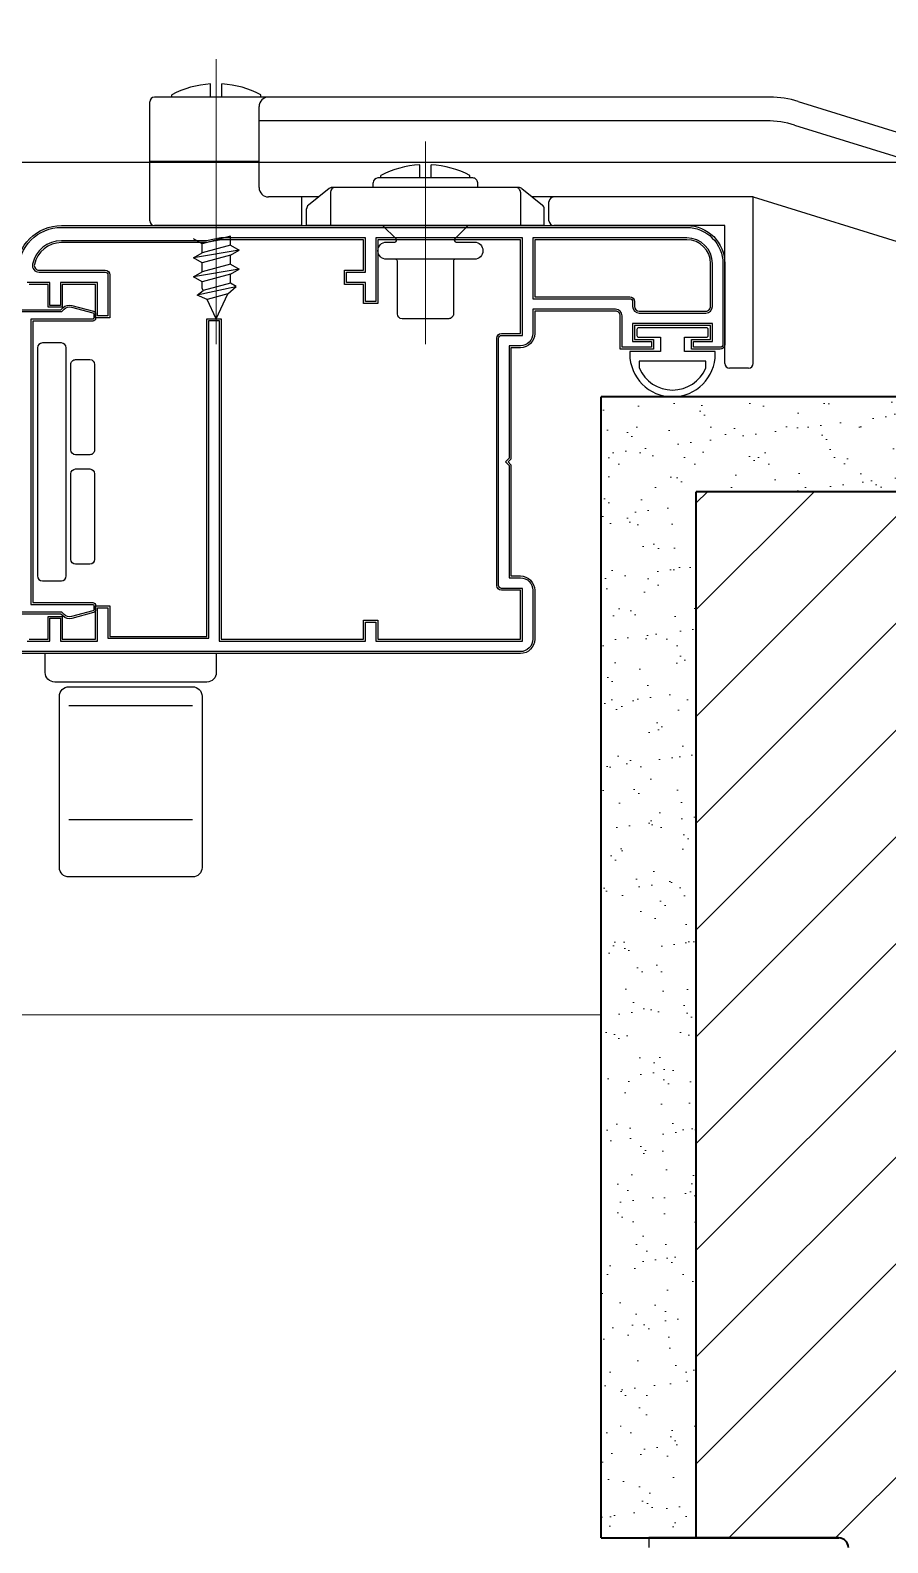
# Model space of a CAD drawing. Header units: millimetres. Extents: x 1251.1 to 1334.1, y 1577.6 to 1641.3.
# Drawn here: x 1277.9397 to 1278.0299, y 1610.7144 to 1610.8734 of the extents above; entities that cross this region are included whole.
import ezdxf

# ---------------------------------------------------------------- set-up
doc = ezdxf.new("R2010")
doc.units = ezdxf.units.MM
doc.linetypes.add('ACAD_ISO02W100', pattern=[15, 12, -3])
doc.layers.add('MONTANTI sezioni - windows structure section', color=2, linetype='Continuous')
doc.layers.add('MURATURA', color=140, linetype='Continuous')
for name, color, linetype, lineweight in [('MURATURA sezioni - section wall', 7, 'Continuous', 40), ('PROIEZIONI finissime - fine lines', 251, 'Continuous', 9), ('SEZIONI medie - small section', 2, 'Continuous', 25), ('TRATTEGGIO - hatch', 252, 'Continuous', 20)]:
    doc.layers.add(name, color=color, linetype=linetype, lineweight=lineweight)

msp = doc.modelspace()

# ---------------------------------------------------------------- hatches: boundary and pattern name
at = {"layer": 'MURATURA', "linetype": 'ACAD_ISO02W100'}
h = msp.add_hatch(dxfattribs=at)
h.set_pattern_fill('ANSI35', color=3, scale=0.05)
h.set_pattern_definition([(45, (0, 0), (-0.2245064030267288, 0.2245064030267289), []), (45, (0.2245065000000001, 0), (-0.2245064030267288, 0.2245064030267289), [0.396875, -0.079375, 0, -0.079375])])
h.paths.add_polyline_path([(1275.456753483145, 1615.634523159729), (1275.156753483145, 1615.634523159729), (1275.156753483145, 1613.888217224021), (1275.456753483146, 1613.888217224021)])
h.paths.add_polyline_path([(1275.456753483146, 1612.502217224021), (1275.156753483145, 1612.502217224021), (1275.156753483145, 1611.751262682027), (1275.456753483146, 1611.751262682027)])
h.paths.add_polyline_path([(1275.456753483146, 1611.751262682027), (1275.156753483145, 1611.751262682027), (1275.156753483145, 1610.859523159729), (1275.456753483146, 1610.859523159729)])
h.paths.add_polyline_path([(1276.706753483145, 1610.859523159729), (1275.456753483145, 1610.859523159729), (1275.456753483146, 1610.559523159729), (1276.706753483145, 1610.559523159729)])
h.paths.add_polyline_path([(1280.083173709272, 1610.859523159729), (1279.606753483146, 1610.859523159729), (1278.092753483145, 1610.859523159729), (1278.092753483145, 1610.559523159729), (1280.083173709272, 1610.559523159729)])
h.paths.add_polyline_path([(1281.066059752196, 1610.798323204241), (1281.088141802334, 1610.798323204241), (1281.088141802334, 1610.853528329592), (1281.066059752196, 1610.853528329592), (1280.383173709272, 1610.859523159729), (1280.383173709272, 1610.559523159729), (1281.066059752196, 1610.559523159729)])
h.paths.add_polyline_path([(1286.476753483145, 1610.859523159729), (1283.906555309423, 1610.859523159729), (1283.906555309423, 1610.559523159729), (1286.476753483145, 1610.559523159729)])
h.paths.add_polyline_path([(1283.431753483145, 1610.859523159729), (1282.810541713302, 1610.859523159729), (1282.810541713302, 1610.853528329592), (1282.788459663164, 1610.853528329592), (1282.788459663164, 1610.798323204241), (1282.810541713302, 1610.798323204241), (1282.810541713302, 1610.559523159729), (1283.431753483145, 1610.559523159729)])
h.paths.add_polyline_path([(1287.856753483145, 1610.859523159729), (1286.476753483145, 1610.859523159729), (1286.476753483145, 1610.559523159729), (1287.856753483145, 1610.559523159729)])
h.paths.add_polyline_path([(1288.156753483145, 1620.259523159729), (1287.856753483144, 1620.259523159729), (1287.856753483144, 1619.927217224021), (1288.156753483145, 1619.927217224021)])
h.paths.add_polyline_path([(1288.156753483145, 1618.409523159729), (1287.856753483144, 1618.409523159729), (1287.856753483144, 1618.059523159729), (1287.731753483143, 1618.059523159729), (1287.731753483143, 1618.042164282457), (1287.742994117388, 1618.042291516555), (1287.743056600734, 1618.036771357635), (1287.731753483143, 1618.036643416282), (1287.731753483143, 1617.909523159729), (1287.856753483144, 1617.909523159729), (1287.856753483144, 1616.268433821685, -0.09632442020552003), (1287.890346662308, 1616.260620894303), (1287.892460222294, 1616.261089947665, -1.409615050015798), (1287.905630186941, 1616.253700762244), (1287.920838684319, 1616.253700762244), (1287.920838684319, 1616.267700762244), (1287.925838684319, 1616.267700762244), (1287.925838684319, 1616.302200762244), (1288.035838684319, 1616.302200762244), (1288.035838684319, 1616.312200762244), (1287.980838684319, 1616.312200762244), (1287.980838684319, 1617.512200762244), (1287.941338684319, 1617.505000762244, -0.4142135623731002), (1287.942638684319, 1617.503700762245), (1287.946338684319, 1617.469200762244, -0.4142135623730951), (1287.947338684318, 1617.470200762244), (1287.966338684319, 1617.470200762244), (1287.966338684319, 1617.455200762245), (1287.942838684319, 1617.455200762245), (1287.942838684319, 1617.016534821501), (1287.942838684319, 1616.985674771253, -0.3790516119486363), (1287.94607038237, 1616.972544212884, 0.620867106915617), (1287.947540199818, 1616.971518201157, -0.7297554518617066), (1287.955522456552, 1616.949632983766, -0.5119182938506173), (1287.956838684318, 1616.948684300468), (1287.956838684319, 1616.927684300468), (1287.952838684319, 1616.927684300468), (1287.952838684319, 1616.918184300468), (1287.946088684319, 1616.915184300468), (1287.946088684319, 1616.913784821501), (1287.952838684319, 1616.913784821501), (1287.945588684319, 1616.915684300468, -1), (1287.944588684318, 1616.915684300468), (1287.94437192472, 1616.913784821501), (1287.944588684318, 1616.913784821501), (1287.944588684318, 1616.917684300468), (1287.943588684319, 1616.917684300468), (1287.944588684318, 1616.915684300468, 1), (1287.945588684319, 1616.915684300468), (1287.944588575847, 1616.927173886061, 0.4203278659906254), (1287.944088684319, 1616.927684300468), (1287.943338684319, 1616.927684300468, -0.4142135625510318), (1287.942838684319, 1616.928184300468, -1.067497911794788), (1287.945359165693, 1616.928349049124), (1287.946088684319, 1616.930989715194), (1287.946088684319, 1616.939684300468), (1287.945600615065, 1616.945331958972, -0.4883684815509557), (1287.945280935352, 1616.943787409157), (1287.944338684319, 1616.945431950885), (1287.944338684319, 1616.943818275064, 0.5773502690743991), (1287.945838684319, 1616.944684300468, 0.4202604686357269), (1287.937034562273, 1616.947708077995), (1287.938477291764, 1616.945190034751), (1287.937926534358, 1616.947245489373), (1287.935452718998, 1616.94839904842), (1287.935210026717, 1616.948008377082), (1287.934457858347, 1616.948862959561), (1287.931838684319, 1616.950084300468), (1287.93387604004, 1616.951034335043), (1287.936049672383, 1616.956321624474), (1287.938763953429, 1616.951584300468), (1287.939728677248, 1616.951584300468), (1287.942838684319, 1616.956970990725), (1287.942838684319, 1616.97516320439), (1287.942482823222, 1616.975784300468), (1287.941567801006, 1616.975784300468), (1287.939040546635, 1616.971406967493), (1287.937071039432, 1616.974844413209), (1287.935452718998, 1616.97559904842), (1287.935210026717, 1616.975208377082), (1287.934457858347, 1616.976062959561), (1287.931838684319, 1616.977284300468), (1287.930838684319, 1616.977284300468), (1287.919262518752, 1616.981334821501), (1287.910688684318, 1616.984334821501, -0.4142135623730947), (1287.910188684318, 1616.984834821501), (1287.910188684318, 1616.987334821501), (1287.942838684319, 1616.987334821501), (1287.942838684319, 1617.016534821501), (1287.942838684319, 1617.450700762244), (1287.942654862448, 1617.450900762244), (1287.923238684319, 1617.450900762244), (1287.923238684319, 1617.448900762245), (1287.916688684319, 1617.448900762245), (1287.916688684319, 1617.450900762244), (1287.898038684319, 1617.450900762244), (1287.898038684319, 1617.464700762245), (1287.884338684318, 1617.464700762245), (1287.884338684318, 1617.466543243461, -0.271448357002577), (1287.884338684318, 1617.476858281027), (1287.884338684318, 1617.531479555636), (1287.892003929958, 1617.556200762245), (1287.890666078769, 1617.556200762245, 0.8555416619106179), (1287.889748667093, 1617.562057045812), (1287.888338684319, 1617.564700762244), (1287.8901844182, 1617.564700762244), (1287.891683197536, 1617.573200762244), (1287.900338684319, 1617.573200762244), (1287.900338684319, 1617.573700762244, 0.2035297149911668), (1287.893862767395, 1617.570950762245), (1287.89534493823, 1617.570950762245, -0.3567297367405337), (1287.905406158356, 1617.57210024592, 0.2481821583237706), (1287.912838684319, 1617.571249655855), (1287.912838684319, 1617.574300762245), (1287.915838684318, 1617.573700762244), (1287.915838684318, 1617.605200762245), (1288.156753483145, 1617.605200762245)])
h.paths.add_polyline_path([(1287.927988684319, 1617.440700762244), (1287.928888684318, 1617.440700762244, 1), (1287.928888684318, 1617.441300762245), (1287.9282427172, 1617.441160347003, -0.5898519522632197)], flags=16)
h.paths.add_polyline_path([(1287.927688684319, 1616.999234821501, -7.433347962074191), (1287.926252754182, 1617.003457354266, 0.8217885193811031), (1287.926138684319, 1617.004034821501, 2.061552811797804), (1287.924938684319, 1617.003734821501)], flags=16)
h.paths.add_polyline_path([(1287.927688684319, 1616.995034821501), (1287.928688684319, 1616.989534821501), (1287.928688684319, 1616.992534821501), (1287.927688684319, 1617.00344391241)], flags=16)
h.paths.add_polyline_path([(1287.928688684319, 1617.450700762244), (1287.928688684319, 1617.447700762244), (1287.927488684319, 1617.430900762244), (1287.927488684319, 1616.995034821501), (1287.926688684319, 1616.995034821501), (1287.926688684319, 1617.430900762244), (1287.926688684319, 1617.445000762245)], flags=16)
h.paths.add_polyline_path([(1287.918888684319, 1617.445200762244), (1287.918888684319, 1617.430700762244), (1287.918888684319, 1616.995034821501), (1287.916688684319, 1616.989534821501), (1287.916688684319, 1616.992534821501), (1287.917688684319, 1617.430700762244), (1287.917688684319, 1617.445200762244)], flags=16)
h.paths.add_polyline_path([(1287.902538684318, 1617.450700762244), (1287.902538684318, 1617.016534821501), (1287.906438684319, 1616.988884821501), (1287.906438684319, 1617.016534821501)], flags=16)
h.paths.add_polyline_path([(1287.918688684319, 1617.445000762245), (1287.918688684319, 1617.430900762244), (1287.917888684319, 1617.430900762244), (1287.917888684319, 1617.445000762245)], flags=0)
h.paths.add_polyline_path([(1287.918688684319, 1616.995034821501), (1287.917888684319, 1616.995034821501), (1287.917888684319, 1617.016534821501), (1287.918688684319, 1617.016534821501)], flags=0)
h.paths.add_polyline_path([(1287.947221021968, 1616.976684300468), (1287.946095408117, 1616.976684300468), (1287.946095408117, 1616.972592205622, 0.105172265182314)], flags=17)
h.paths.add_polyline_path([(1287.947221021968, 1616.977884300468), (1287.945910087964, 1616.977884300468), (1287.945910087964, 1616.982318006593, -0.1148136773592622)], flags=17)
h.paths.add_polyline_path([(1287.905538684319, 1616.935034821501), (1287.905338684319, 1616.935034821501), (1287.905338684319, 1616.925034821501), (1287.905538684319, 1616.924881880325)], flags=16)
h.paths.add_polyline_path([(1287.942638684319, 1616.911831412435), (1287.941567801006, 1616.907834821501), (1287.942532524826, 1616.907834821501), (1287.942638684319, 1616.908020105157)], flags=16)
h.paths.add_polyline_path([(1287.942357822973, 1616.907182825313), (1287.942410728055, 1616.907380269766), (1287.942195012734, 1616.90700663987)], flags=0)
h.paths.add_polyline_path([(1287.942748225786, 1616.906934821501), (1287.942838684319, 1616.907477645112), (1287.942838684319, 1616.907834821501), (1287.941548385876, 1616.907834821501), (1287.941698365865, 1616.906934821501)], flags=0)
h.paths.add_polyline_path([(1287.941538684319, 1616.911026916347), (1287.943588684319, 1616.911026916347), (1287.943588684319, 1616.913784821501), (1287.941538684319, 1616.926312599279)], flags=16)
h.paths.add_polyline_path([(1287.912529455188, 1616.917851586117), (1287.911888684319, 1616.917209015733), (1287.911888684319, 1616.923734430852, -0.4784323438488244)], flags=16)
h.paths.add_polyline_path([(1287.954588684319, 1616.911034821501), (1287.953588684318, 1616.913784821501), (1287.953588684318, 1616.911034821501)], flags=16)
h.paths.add_polyline_path([(1287.950838684319, 1616.896534821501), (1287.951088684319, 1616.896534821501), (1287.951088684319, 1616.899284821501), (1287.951052778073, 1616.900634821501), (1287.950838684319, 1616.900634821501)], flags=16)
h.paths.add_polyline_path([(1287.954588684319, 1616.899284821501), (1287.954588684319, 1616.89946099648), (1287.95452462069, 1616.899284821501)], flags=16)
h.paths.add_polyline_path([(1287.946088684319, 1616.893784821501), (1287.948458625405, 1616.893784821501), (1287.946088684319, 1616.896349458234)], flags=16)
h.paths.add_polyline_path([(1287.942482823222, 1616.899734821501), (1287.941567801006, 1616.899734821501), (1287.941307993385, 1616.899284821501), (1287.942740653691, 1616.899284821501)], flags=0)
h.paths.add_polyline_path([(1287.92787604004, 1616.905384786926), (1287.926896192359, 1616.905841697403), (1287.927165983944, 1616.904834821501), (1287.928102133703, 1616.904834821501)], flags=16)
h.paths.add_polyline_path([(1287.928457858347, 1616.907556162408), (1287.928097746804, 1616.907388239638), (1287.928312453654, 1616.907013504708)], flags=16)
h.paths.add_polyline_path([(1287.938410728055, 1616.907380269765), (1287.937801809433, 1616.906325591775), (1287.937964968686, 1616.905716673154)], flags=0)
h.paths.add_polyline_path([(1287.938898205775, 1616.907834821501), (1287.937567801006, 1616.907834821501), (1287.936964968686, 1616.905585020655), (1287.937165983944, 1616.904834821501), (1287.938398272479, 1616.904834821501)], flags=0)
h.paths.add_polyline_path([(1287.939567801006, 1616.907834821501), (1287.939048185764, 1616.908734821501), (1287.937770128775, 1616.906504186592), (1287.938178014302, 1616.904056546894), (1287.93824829249, 1616.903934821501), (1287.938763953429, 1616.904834821501)], flags=0)
h.paths.add_polyline_path([(1287.946914791851, 1616.903784821501, -0.2283360803227158), (1287.945187847657, 1616.895100399207), (1287.942532524826, 1616.899734821501), (1287.939567801006, 1616.899734821501), (1287.937040546634, 1616.895357488525), (1287.934532524825, 1616.899734821501), (1287.933567801006, 1616.899734821501), (1287.931494668821, 1616.896144051226), (1287.930743433566, 1616.898947699366), (1287.929452718998, 1616.899549569453), (1287.929210026717, 1616.899158898115), (1287.928457858347, 1616.900013480594), (1287.925838684319, 1616.901234821501), (1287.92787604004, 1616.902184856076), (1287.928386797842, 1616.90342725769), (1287.929703733222, 1616.908342127437), (1287.929996626441, 1616.907834821501), (1287.930532524825, 1616.907834821501), (1287.933040546634, 1616.912212154475), (1287.935567801006, 1616.907834821501), (1287.936532524825, 1616.907834821501), (1287.937048185764, 1616.908734821501), (1287.937567801006, 1616.907834821501), (1287.939629717532, 1616.904834821501), (1287.942763953429, 1616.904834821501), (1287.943567801006, 1616.907834821501), (1287.943019017432, 1616.908785342534), (1287.945910087964, 1616.908785342534), (1287.945910087964, 1616.915184300468), (1287.950588684319, 1616.915184300468, 0.520473367305674), (1287.951058581031, 1616.915855172), (1287.953588684318, 1616.910858646523), (1287.951058581031, 1616.915855172, -0.5204733673048683), (1287.950588684319, 1616.915184300468), (1287.946095408117, 1616.915184300468), (1287.946095408117, 1616.911026916347, -0.07153290864980856), (1287.947050552276, 1616.908284821501), (1287.950639377775, 1616.908284821501, 0.2808556642637923), (1287.947083163659, 1616.908109204429, -0.1072910989195366)], flags=16)
h.paths.add_polyline_path([(1287.950338684319, 1616.891184300468, -0.5204733673209005), (1287.950808581031, 1616.890513428937), (1287.952862292304, 1616.893784821501)], flags=16)
h.paths.add_polyline_path([(1287.950338684319, 1616.909184300468), (1287.949338684318, 1616.909184300468), (1287.9461923721, 1616.905734821501), (1287.947221021968, 1616.905734821501)], flags=16)
h.paths.add_polyline_path([(1287.929548385877, 1616.899734821501), (1287.930178014302, 1616.903513096107), (1287.927996626441, 1616.899734821501)], flags=0)
h.paths.add_polyline_path([(1287.933048185763, 1616.908734821501), (1287.932187199802, 1616.907232114377), (1287.932660196806, 1616.906406577146)], flags=0)
h.paths.add_polyline_path([(1287.933567801006, 1616.907834821501), (1287.932201775602, 1616.910200846904), (1287.931703733222, 1616.908342127436), (1287.93199662644, 1616.907834821501)], flags=0)
h.paths.add_polyline_path([(1287.947221021968, 1616.901834821501), (1287.946095408117, 1616.901834821501), (1287.946095408117, 1616.896542726655), (1287.941387844062, 1616.896542726655), (1287.940532524826, 1616.899734821501), (1287.937567801006, 1616.899734821501), (1287.935040546635, 1616.895357488526), (1287.930813655032, 1616.902734821501), (1287.932201260124, 1616.902734821501), (1287.932322728315, 1616.903188146961), (1287.931540508162, 1616.907882094093), (1287.93293382641, 1616.905468796098), (1287.933703733222, 1616.908342127436), (1287.936248292491, 1616.903934821501), (1287.936763953429, 1616.904834821501), (1287.943838684319, 1616.904834821501), (1287.943838684319, 1616.908837452624, -0.1980842244545885)], flags=0)
h.paths.add_polyline_path([(1287.944588684318, 1616.899284821501), (1287.945838684319, 1616.896690899069), (1287.945838684319, 1616.901834821501), (1287.944588684318, 1616.902991397146)], flags=0)
h.paths.add_polyline_path([(1287.941728677248, 1616.902734821501), (1287.942941112813, 1616.904834821501), (1287.942763953429, 1616.904834821501), (1287.941560744573, 1616.902734821501)], flags=0)
h.paths.add_polyline_path([(1287.936398272479, 1616.902734821501), (1287.937048185764, 1616.898834821501), (1287.934813655032, 1616.902734821501), (1287.936398272479, 1616.902734821501), (1287.935796734173, 1616.906344532907), (1287.93672029054, 1616.90289777362), (1287.936813655032, 1616.902734821501)], flags=0)
h.paths.add_polyline_path([(1287.910338684319, 1616.908834821501, -0.4142135623731176), (1287.910638684319, 1616.908534821501), (1287.910838684319, 1616.908534821501, 0.4142135623730951), (1287.910338684319, 1616.909034821501, 2.305040646832476), (1287.903310244635, 1616.909034821501)], flags=16)
h.paths.add_polyline_path([(1287.905538684319, 1616.899034821501, 1.287696884126436), (1287.907038684319, 1616.900034821501, 3.004626061660565)], flags=16)
h.paths.add_polyline_path([(1287.945910087964, 1616.905926916347), (1287.945838684319, 1616.906934821501), (1287.945838684319, 1616.905849646742), (1287.945910087964, 1616.90473298689)], flags=0)
h.paths.add_polyline_path([(1287.932312453654, 1616.900556138293), (1287.933017845774, 1616.901787282367), (1287.932763953429, 1616.902734821501), (1287.931728677248, 1616.902734821501)], flags=0)
h.paths.add_polyline_path([(1287.909188684319, 1616.885534821501), (1287.909188684319, 1616.887534821501), (1287.899338684319, 1616.887534821501), (1287.899338684319, 1616.872534821501), (1287.906038684319, 1616.872534821501), (1287.906038684319, 1616.871034821501), (1287.904038684319, 1616.871034821501), (1287.904038684319, 1616.869034821501), (1287.899338684319, 1616.869034821501), (1287.899338684319, 1616.858034821501), (1287.904038684319, 1616.858034821501), (1287.941338684319, 1616.856034821501), (1287.941338684319, 1616.871034821501), (1287.939338684319, 1616.871034821501), (1287.939338684319, 1616.872534821501), (1287.941338684319, 1616.887534821501), (1287.936188684319, 1616.887534821501), (1287.936188684319, 1616.885034821501), (1287.909688684319, 1616.885234821501, -0.4142135623731173), (1287.909388684319, 1616.885534821501), (1287.909388684319, 1616.887534821501), (1287.909188684319, 1616.887534821501), (1287.909188684319, 1616.885534821501, 0.7207592199694189), (1287.910088684319, 1616.885234821501), (1287.935688684319, 1616.885234821501), (1287.935905498205, 1616.885327477008, -0.2047200237792095), (1287.935688684319, 1616.885234821501), (1287.909688684319, 1616.885234821501), (1287.909688684319, 1616.885034821501, -0.4142135622399033)], flags=16)
h.paths.add_polyline_path([(1287.950838684319, 1616.886684300468, 0.414213562373095), (1287.950338684319, 1616.887184300468, 0.849882950130926), (1287.950838684319, 1616.881965206704)], flags=16)
h.paths.add_polyline_path([(1287.946838684318, 1616.870184300468), (1287.948838684319, 1616.870184300468, 0.414213562373095), (1287.949338684319, 1616.870684300468, 0.4142135622399026), (1287.949838684319, 1616.870184300468, 1.917188118692041), (1287.950366635168, 1616.870940898769), (1287.954817387085, 1616.872393207077, 0.5219940003537873), (1287.947313025968, 1616.870842414351, -0.5119182938458535)], flags=16)
h.paths.add_polyline_path([(1287.967402418237, 1616.888666090777, -0.2440710539835995), (1287.967402418237, 1616.868702510159, -0.7852834424796222), (1287.963838684319, 1616.869572314453), (1287.963838684319, 1616.882684300468), (1287.961838684319, 1616.882684300468, 1.153515665027133), (1287.964252698354, 1616.886616489485, -1.103250625712284)], flags=16)
h.paths.add_polyline_path([(1287.927988684319, 1616.824534821501), (1287.928888684318, 1616.824534821501, 1), (1287.928888684318, 1616.825134821501), (1287.9282427172, 1616.82499440626, -0.5898519522632197)], flags=0)
h.paths.add_polyline_path([(1287.927688684319, 1616.383400762244, -7.433347967348145), (1287.926252754182, 1616.38762329501, 0.821788519393153), (1287.926138684319, 1616.388200762245, 2.061552811797659), (1287.924938684319, 1616.387900762244)], flags=16)
h.paths.add_polyline_path([(1287.927688684319, 1616.383400762244), (1287.927293684319, 1616.375500762244), (1287.923438684319, 1616.375500762244), (1287.923438684319, 1616.373700762245), (1287.928688684319, 1616.373700762245), (1287.928688684319, 1616.376700762244), (1287.927688684319, 1616.385100762244)], flags=16)
h.paths.add_polyline_path([(1287.917688684319, 1616.829034821501), (1287.916688684319, 1616.834534821501), (1287.916688684319, 1616.831534821501), (1287.917688684319, 1616.632519340037)], flags=0)
h.paths.add_polyline_path([(1287.921938684319, 1616.834534821501), (1287.906438684319, 1616.834534821501), (1287.906438684319, 1616.393700762244), (1287.906438684319, 1616.373050762244), (1287.907873869503, 1616.371500762245), (1287.916688684319, 1616.371500762245), (1287.916688684319, 1616.376700762244), (1287.917888684319, 1616.397100762243), (1287.917888684319, 1616.8327348215), (1287.921938684319, 1616.832734821501)], flags=16)
h.paths.add_polyline_path([(1287.928688684319, 1616.836734821501), (1287.928688684319, 1616.831534821501), (1287.927488684319, 1616.393700762243), (1287.927488684319, 1616.828834821501), (1287.926688684319, 1616.828834821501), (1287.926688684319, 1616.393700762244), (1287.926488684319, 1616.379200762244), (1287.926488684319, 1616.829034821501), (1287.929568684319, 1616.836734821501)], flags=16)
h.paths.add_polyline_path([(1287.923938684319, 1616.840234821501), (1287.912438684319, 1616.841734821501, -1), (1287.912438684319, 1616.842734821501), (1287.921438684319, 1616.842734821501), (1287.932938684319, 1616.841234821501, -1), (1287.932938684319, 1616.840234821501)], flags=16)
h.paths.add_polyline_path([(1287.938938684319, 1616.835184821501), (1287.938938684319, 1616.393700762244), (1287.942838684319, 1616.373700762244), (1287.942838684319, 1616.393700762244)], flags=16)
h.paths.add_polyline_path([(1287.943838684319, 1616.369700762245, -0.4142135624063931), (1287.944838684319, 1616.370700762245), (1287.942838684319, 1616.370700762244)], flags=16)
h.paths.add_polyline_path([(1287.942638684319, 1616.320700762245), (1287.942638684319, 1616.352400762244), (1287.941538684319, 1616.352400762244), (1287.941538684319, 1616.337000762245)], flags=16)
h.paths.add_polyline_path([(1287.918688684319, 1616.828834821501), (1287.917888684319, 1616.828834821501), (1287.917688684319, 1616.829034821501), (1287.918688684319, 1616.829034821501), (1287.918688684319, 1616.393700762244), (1287.918888684319, 1616.379200762244), (1287.918888684319, 1616.393700762244)], flags=16)
h.paths.add_polyline_path([(1287.918688684319, 1616.393500762244), (1287.918688684319, 1616.379200762244), (1287.917888684319, 1616.379200762244), (1287.917888684319, 1616.393500762244)], flags=0)
h.paths.add_polyline_path([(1287.966338684319, 1616.355200762245), (1287.966338684319, 1616.368200762244, 1), (1287.964338684319, 1616.368200762244), (1287.96438290531, 1616.355494848093, 1.161609647338991)], flags=16)
h.paths.add_polyline_path([(1287.932938684319, 1616.368000762244), (1287.923938684319, 1616.368000762244), (1287.923938684319, 1616.365500762244, -0.4142135623064989), (1287.923438684319, 1616.366000762244), (1287.923438684319, 1616.368000762244), (1287.921438684319, 1616.368000762244, -0.4142135623730941), (1287.921938684319, 1616.367500762245), (1287.923438684319, 1616.367500762245)], flags=16)
h.paths.add_polyline_path([(1287.897838684318, 1616.354787637359), (1287.898177516824, 1616.354200762244), (1287.899748691389, 1616.354200762244), (1287.897838684318, 1616.357508991535)], flags=16)
h.paths.add_polyline_path([(1287.901588684319, 1616.327750762244), (1287.901388684319, 1616.32779765508), (1287.901388684319, 1616.327550762245, -0.4142135623682167)], flags=16)
h.paths.add_polyline_path([(1287.905538684319, 1616.319200762244), (1287.905338684319, 1616.319200762244), (1287.905338684319, 1616.309200762244), (1287.905538684319, 1616.309047821068)], flags=16)
h.paths.add_polyline_path([(1287.891456346669, 1616.331300762244), (1287.892838684319, 1616.331300762244), (1287.892838684319, 1616.335858281028, 0.1183644341850213)], flags=16)
h.paths.add_polyline_path([(1287.88295634667, 1616.353300762244), (1287.884338684318, 1616.353300762244), (1287.884338684318, 1616.357858281027, 0.1183644341738465)], flags=16)
h.paths.add_polyline_path([(1287.8993467676, 1616.352700762244), (1287.899884623605, 1616.354708068181), (1287.900177516824, 1616.354200762244), (1287.900713415209, 1616.354200762244), (1287.902658182147, 1616.357595027962), (1287.902045604771, 1616.35530885807), (1287.903073641332, 1616.354829476748), (1287.904658182147, 1616.357595027962), (1287.903748691389, 1616.354200762244), (1287.904772029168, 1616.354200762244), (1287.9062881547, 1616.356214066733), (1287.905601328597, 1616.353650796819), (1287.907638684319, 1616.352700762244), (1287.905019510291, 1616.351479421337), (1287.902066491566, 1616.348124324046), (1287.902429182873, 1616.350300762244), (1287.901909567631, 1616.351200762244), (1287.900944843812, 1616.351200762244), (1287.899000076873, 1616.347806496526), (1287.899909567631, 1616.351200762244), (1287.894838684319, 1616.351200762244), (1287.894838684319, 1616.343700762244), (1287.897838684318, 1616.343700762244), (1287.897838684318, 1616.318200762244), (1287.897838684318, 1616.299200762244), (1287.911338684319, 1616.300900762245, 0.9052897873489504), (1287.912088684319, 1616.308426013914), (1287.912088684319, 1616.308200762244), (1287.915838684318, 1616.308200762244), (1287.915838684318, 1616.296200762244), (1287.894838684319, 1616.296200762244), (1287.894838684319, 1616.319450762244), (1287.893673822462, 1616.32432887276, -0.1551992392312012), (1287.891456346669, 1616.330100762244), (1287.893838684319, 1616.330100762244), (1287.895578996742, 1616.342700762244, -3.830235307395358), (1287.89428435551, 1616.346305565512, 1.795423136582553), (1287.892838684319, 1616.347200762244), (1287.892698684318, 1616.348200762244), (1287.886838684318, 1616.348200762244), (1287.886838684319, 1616.294815425555, 0.07530872579190465), (1287.887287293733, 1616.291853848631), (1287.892614084269, 1616.266232951754, -0.4101860522196146), (1287.890676512438, 1616.262491567354), (1287.891799468933, 1616.268860170107), (1287.887287293733, 1616.291853848631, -0.0753087257933803), (1287.886838684319, 1616.294815425555), (1287.886838684318, 1616.34467891707, -0.2302041215692192), (1287.882938684319, 1616.352700762244)], flags=16)
h.paths.add_polyline_path([(1287.905077987209, 1616.354923807593), (1287.904612734086, 1616.354111786011), (1287.905601328598, 1616.353650796819)], flags=16)
h.paths.add_polyline_path([(1287.903480742196, 1616.351200762244), (1287.900579162862, 1616.351200762244), (1287.901229076147, 1616.355100762244)], flags=0)
h.paths.add_polyline_path([(1287.894338684319, 1616.340700762244), (1287.893338684318, 1616.336200762244), (1287.893838684319, 1616.336200762244), (1287.897838684318, 1616.340700762244)], flags=0)
h.paths.add_polyline_path([(1287.894838684319, 1616.317200762245, 1.593227826171133), (1287.896078996742, 1616.318200762244, 1.593227826457661)], flags=0)
h.paths.add_polyline_path([(1287.897338684319, 1616.317700762245), (1287.897838684318, 1616.318200762244), (1287.896078996742, 1616.318200762244), (1287.895338684319, 1616.317700762244)], flags=0)
h.paths.add_polyline_path([(1287.894338684319, 1616.320700762244), (1287.893338684318, 1616.325200762244), (1287.893838684319, 1616.325200762244), (1287.897838684318, 1616.320700762244)], flags=16)
h.paths.add_polyline_path([(1285.35187570695, 1616.537647686661), (1286.713744738328, 1616.537647686661), (1286.713744738328, 1617.155860510672), (1285.35187570695, 1617.155860510672)], flags=9)
h.paths.add_polyline_path([(1280.827885312759, 1613.11427060983), (1282.585320510577, 1613.11427060983), (1282.585320510577, 1613.732483433841), (1280.827885312759, 1613.732483433841)], flags=9)
h.paths.add_polyline_path([(1276.848213701629, 1612.972055608124), (1278.302988599309, 1612.972055608124), (1278.302988599309, 1613.590268432135), (1276.848213701629, 1613.590268432135)], flags=9)
h.paths.add_polyline_path([(1281.003055865096, 1617.670198581119), (1282.457626124305, 1617.670198581119), (1282.457626124305, 1618.28841140513), (1281.003055865096, 1618.28841140513)], flags=9)
h.paths.add_polyline_path([(1276.388623040398, 1617.727487322587), (1278.449332453768, 1617.727487322587), (1278.449332453768, 1618.345700146598), (1276.388623040398, 1618.345700146598)], flags=9)
at = {"layer": 'TRATTEGGIO - hatch'}
h = msp.add_hatch(dxfattribs=at)
h.set_pattern_fill('AR-SAND', color=256, scale=9.99999999999999e-05, style=0)
h.set_pattern_definition([(37.50000000000001, (1271.14720995671, 1610.860552820675), (-0.0001600031295984044, 0.004894132373293419), [0, -0.003860799999999997, 0, -0.004317999999999996, 0, -0.004127499999999997]), (7.499999999999998, (1271.14720995671, 1610.860552820675), (0.004495232831380022, 0.007168251005683537), [0, -0.002082799999999999, 0, -0.003479799999999997, 0, -0.001333499999999999]), (327.5, (1271.14408575671, 1610.860552820675), (0.007909923702414572, 1.43718467854569e-05), [0, -0.001269999999999999, 0, -0.004571999999999996, 0, -0.005968999999999996]), (317.5, (1271.14408575671, 1610.860552820675), (0.007635564524722966, 0.00222929323257216), [0, -0.0006349999999999995, 0, -0.002997199999999997, 0, -0.003428999999999997])])
h.paths.add_polyline_path([(1278.009753483146, 1610.714889469485), (1277.999753483145, 1610.714889469485), (1277.999753483145, 1610.834889469485), (1278.043253483146, 1610.834889469485), (1278.044253483145, 1610.829889469485), (1278.044253483145, 1610.824889469485), (1278.009753483146, 1610.824889469485)])
h.paths.add_polyline_path([(1278.092753483145, 1610.834889469485), (1278.092753483145, 1610.824889469485), (1278.060253483146, 1610.824889469485), (1278.060253483146, 1610.829889469485), (1278.061253483145, 1610.834889469485), (1278.067253483145, 1610.834889469485)])
h = msp.add_hatch(dxfattribs=at)
h.set_pattern_fill('ANSI31', color=256, scale=0.0025, style=0)
h.set_pattern_definition([(45, (844.2542674097396, 831.6988137345751), (-0.005612660075668221, 0.005612660075668221), [])])
h.paths.add_polyline_path([(1278.092753483145, 1610.582532815737), (1278.063140684804, 1610.582532815737), (1278.054753483145, 1610.636897316229), (1278.025878510805, 1610.636897316229, 0.1952256424290443), (1278.026534666018, 1610.63726516722), (1278.042534666018, 1610.657285799288, 0.1701742515066235), (1278.042753483146, 1610.657910101554), (1278.042753483146, 1610.703920750035, 0.4142135623730951), (1278.041753483145, 1610.704920750034), (1278.025753483145, 1610.704920750034), (1278.025753483145, 1610.713889469485, 0.4142135623730284), (1278.024753483145, 1610.714889469485), (1278.009753483146, 1610.714889469485), (1278.009753483146, 1610.824889469485), (1278.044253483145, 1610.824889469485), (1278.044253483145, 1610.814889469485), (1278.045953483146, 1610.814889469485), (1278.045953483146, 1610.802389469485), (1278.041653483146, 1610.811389469485), (1278.039953483145, 1610.811389469485), (1278.044253483145, 1610.802389469485), (1278.044253483145, 1610.793389469485), (1278.045953483146, 1610.793389469485), (1278.045953483146, 1610.790389469485), (1278.044253483145, 1610.790389469485), (1278.044253483145, 1610.789222802819), (1278.045653483145, 1610.786389469485), (1278.045953483146, 1610.786389469485), (1278.045953483146, 1610.783389469485), (1278.042953483145, 1610.788389469485), (1278.041253483145, 1610.788389469485), (1278.044253483145, 1610.783389469485), (1278.044253483145, 1610.779389469485), (1278.045953483146, 1610.779389469485), (1278.045953483146, 1610.776389469485), (1278.044253483145, 1610.776389469485), (1278.044253483145, 1610.775222802819), (1278.045653483145, 1610.772389469485), (1278.046253483145, 1610.772389469485), (1278.046253483145, 1610.772189469485), (1278.047453483146, 1610.771601061862), (1278.047453483146, 1610.771201061862), (1278.046253483145, 1610.770189469485), (1278.046253483145, 1610.770039469485), (1278.052253483146, 1610.77109743137), (1278.052253483146, 1610.769947431369), (1278.057053483145, 1610.770793800877), (1278.057053483145, 1610.770993800877), (1278.058253483145, 1610.772005393254), (1278.058253483145, 1610.772389469485), (1278.060253483146, 1610.772389469485), (1278.060253483146, 1610.776389469485), (1278.063253483145, 1610.781389469485), (1278.061553483145, 1610.781389469485), (1278.058553483145, 1610.776389469485), (1278.058553483145, 1610.779389469485), (1278.058853483145, 1610.779389469485), (1278.060253483146, 1610.782222802819), (1278.060253483146, 1610.783389469485), (1278.058553483145, 1610.783389469485), (1278.058553483145, 1610.786389469485), (1278.060253483146, 1610.786389469485), (1278.060253483146, 1610.790389469485), (1278.058553483145, 1610.790389469485), (1278.058553483145, 1610.793389469485), (1278.060253483146, 1610.793389469485), (1278.060253483146, 1610.802389469485), (1278.064553483145, 1610.811389469485), (1278.062853483145, 1610.811389469485), (1278.058553483145, 1610.802389469485), (1278.058553483145, 1610.814889469485), (1278.060253483146, 1610.814889469485), (1278.060253483146, 1610.824889469485), (1278.092753483145, 1610.824889469485)])

# ---------------------------------------------------------------- linework, layer by layer
at = {"layer": 'MONTANTI sezioni - windows structure section'}
for p, q in [((1277.958653483146, 1610.866389469486), (1277.958653483146, 1610.867771807134)), ((1277.959853483146, 1610.866389469486), (1277.959853483146, 1610.867771807134)), ((1277.952253483145, 1610.853389469485), (1277.952253483145, 1610.865889469485)), ((1278.017517511175, 1610.866389469486), (1277.952753483145, 1610.866389469486)), ((1277.954561388299, 1610.866460873131), (1277.954561388299, 1610.866646193283)), ((1277.963753483145, 1610.856889469485), (1277.963753483145, 1610.865389469485)), ((1277.963945577992, 1610.866460873131), (1277.963945577992, 1610.866646193283)), ((1278.0204790881, 1610.865940860071), (1278.045721293635, 1610.858114069535)), ((1278.017138819835, 1610.863889469485), (1277.963753483145, 1610.863889469485)), ((1278.020100396759, 1610.863440860071), (1278.043168172725, 1610.856288289731)), ((1277.952253483145, 1610.859639469486), (1277.963753483145, 1610.859639469486)), ((1277.980653483145, 1610.857889469485), (1277.980653483145, 1610.859271807135)), ((1277.981853483146, 1610.857889469485), (1277.981853483146, 1610.859271807135)), ((1277.975753483146, 1610.856889469485), (1277.975753483146, 1610.857389469485)), ((1277.986253483145, 1610.857889469485), (1277.976253483146, 1610.857889469485)), ((1277.976561388299, 1610.857960873131), (1277.976561388299, 1610.858146193283)), ((1277.985945577992, 1610.857960873131), (1277.985945577992, 1610.858146193283)), ((1277.986753483146, 1610.856889469485), (1277.986753483146, 1610.857389469485)), ((1277.970003483145, 1610.855889469485), (1277.964753483146, 1610.855889469485)), ((1277.968253483145, 1610.852889469485), (1277.968253483145, 1610.855889469485)), ((1277.971116526151, 1610.85677990389), (1277.968941135622, 1610.855039591466)), ((1277.971253483146, 1610.856389469485), (1277.971253483146, 1610.852889469485)), ((1277.991078092616, 1610.856889469485), (1277.971428873675, 1610.856889469485)), ((1277.991253483146, 1610.856389469485), (1277.991253483146, 1610.852889469485)), ((1277.99139044014, 1610.85677990389), (1277.993565830669, 1610.855039591466)), ((1278.015753483146, 1610.855889469485), (1277.992503483145, 1610.855889469485)), ((1278.015753483146, 1610.855889469485), (1278.042571852636, 1610.847573961547)), ((1278.015753483146, 1610.838389469485), (1278.015753483146, 1610.855889469485)), ((1277.968753483146, 1610.852889469485), (1277.968753483146, 1610.854649157062)), ((1277.993753483146, 1610.852889469485), (1277.993753483146, 1610.854649157062)), ((1277.994253483146, 1610.853389469485), (1277.994253483146, 1610.855389469485)), ((1277.968253483145, 1610.852889469485), (1277.952753483145, 1610.852889469485)), ((1277.993753483146, 1610.852889469485), (1277.968753483146, 1610.852889469485)), ((1278.012753483145, 1610.852889469485), (1277.994753483145, 1610.852889469485)), ((1278.012753483145, 1610.838389469485), (1278.012753483145, 1610.852889469485)), ((1277.957753483146, 1610.850979462415), (1277.956853483146, 1610.851499077657)), ((1277.960753483146, 1610.851783309992), (1277.957753483146, 1610.850979462415)), ((1277.957753483146, 1610.850014738595), (1277.957753483146, 1610.850979462415)), ((1277.960753483146, 1610.850818586173), (1277.960753483146, 1610.851783309992)), ((1277.961653483146, 1610.85029897093), (1277.956853483146, 1610.849499077657)), ((1277.956853483146, 1610.849499077657), (1277.957753483146, 1610.850014738595)), ((1277.957753483146, 1610.848979462415), (1277.956853483146, 1610.849499077657)), ((1277.960753483146, 1610.850818586173), (1277.957753483146, 1610.850014738595)), ((1277.960753483146, 1610.849783309992), (1277.957753483146, 1610.848979462415)), ((1277.960753483146, 1610.850818586173), (1277.961653483146, 1610.85029897093)), ((1277.960753483146, 1610.849783309992), (1277.961653483146, 1610.85029897093)), ((1277.960753483146, 1610.848818586173), (1277.960753483146, 1610.849783309992)), ((1277.961653483146, 1610.848298970931), (1277.956853483146, 1610.847499077657)), ((1277.956853483146, 1610.847499077657), (1277.957753483146, 1610.848014738595)), ((1277.957753483146, 1610.848014738595), (1277.957753483146, 1610.848979462415)), ((1277.960753483146, 1610.848818586173), (1277.957753483146, 1610.848014738595)), ((1277.960753483146, 1610.848818586173), (1277.961653483146, 1610.848298970931)), ((1277.960753483146, 1610.847783309992), (1277.961653483146, 1610.848298970931)), ((1277.984403483145, 1610.849339469485), (1277.978103483145, 1610.849339469485)), ((1277.957753483146, 1610.846979462415), (1277.956853483146, 1610.847499077657)), ((1277.961314700549, 1610.846451306204), (1277.957246164108, 1610.84556148038)), ((1277.960753483146, 1610.847783309992), (1277.957753483146, 1610.846979462415)), ((1277.957753483146, 1610.846306229866), (1277.957753483146, 1610.846979462415)), ((1277.957874310741, 1610.846047114252), (1277.957753483146, 1610.846306229866)), ((1277.960753483146, 1610.846818586173), (1277.957874310741, 1610.846047114252)), ((1277.960474824053, 1610.845708643513), (1277.961329406532, 1610.846460811884)), ((1277.960753483146, 1610.846818586173), (1277.960753483146, 1610.847783309992)), ((1277.961329406532, 1610.846460811884), (1277.960753483146, 1610.846818586173)), ((1277.957224641892, 1610.845557878999), (1277.957874310741, 1610.846047114252)), ((1277.95830344857, 1610.845126825207), (1277.957246164108, 1610.84556148038)), ((1277.960474824053, 1610.845708643513), (1277.95830344857, 1610.845126825207)), ((1277.959253483145, 1610.843089469485), (1277.95830344857, 1610.845126825207)), ((1277.959253483145, 1610.843089469485), (1277.960474824053, 1610.845708643513)), ((1278.015253483145, 1610.837889469485), (1278.013253483145, 1610.837889469485)), ((1277.956753483145, 1610.802389469485), (1277.943753483145, 1610.802389469485)), ((1277.956753483145, 1610.790389469485), (1277.943753483145, 1610.790389469485))]:
    msp.add_line(p, q, dxfattribs=at)
for points in [[(1277.938253483145, 1610.848189469485, -0.4142135623730951), (1277.942953483145, 1610.852889469485), (1278.008753483145, 1610.852889469485, -0.4142135623730951), (1278.012753483145, 1610.848889469485), (1278.012753483145, 1610.840389469485, -0.4142135623730951), (1278.012253483145, 1610.839889469485), (1278.009253483145, 1610.839889469485), (1278.009253483145, 1610.840889469485), (1278.011253483145, 1610.840889469485), (1278.011253483145, 1610.842389469485), (1278.003253483145, 1610.842389469485), (1278.003253483145, 1610.840889469485), (1278.005253483145, 1610.840889469485), (1278.005253483145, 1610.839889469485), (1278.001753483145, 1610.839889469485), (1278.001753483145, 1610.843389469485, 0.4142135623730951), (1278.001253483145, 1610.843889469485), (1277.992753483145, 1610.843889469485), (1277.992753483145, 1610.841539469485, -0.4142135623730951), (1277.991253483145, 1610.840039469485), (1277.990253483145, 1610.840039469485), (1277.990253483145, 1610.828339469485), (1277.989953483145, 1610.828039469485), (1277.990253483145, 1610.827739469485), (1277.990253483145, 1610.816039469485), (1277.991253483145, 1610.816039469485, -0.4142135623730951), (1277.992753483145, 1610.814539469485), (1277.992753483145, 1610.809389469485, -0.4142135623730951), (1277.991253483145, 1610.807889469485), (1277.938253483145, 1610.807889469485)], [(1277.938453483146, 1610.848189469485, -0.4142135623730966), (1277.942953483145, 1610.852689469485), (1278.008753483145, 1610.852689469485, -0.4142135623730968), (1278.012553483145, 1610.848889469485), (1278.012553483145, 1610.840389469485, -0.4142135623731173), (1278.012253483145, 1610.840089469485), (1278.009453483145, 1610.840089469485), (1278.009453483145, 1610.840689469485), (1278.011453483145, 1610.840689469485), (1278.011453483145, 1610.842589469485), (1278.003053483145, 1610.842589469485), (1278.003053483145, 1610.840689469485), (1278.005053483145, 1610.840689469485), (1278.005053483145, 1610.840089469485), (1278.001953483145, 1610.840089469485), (1278.001953483145, 1610.843389469485, 0.4142135623730856), (1278.001253483145, 1610.844089469485), (1277.992553483145, 1610.844089469485), (1277.992553483145, 1610.841539469485, -0.4142135623731002), (1277.991253483145, 1610.840239469485), (1277.990053483145, 1610.840239469485), (1277.990053483145, 1610.828422312198), (1277.989670640433, 1610.828039469485), (1277.990053483145, 1610.827656626773), (1277.990053483145, 1610.815839469485), (1277.991253483145, 1610.815839469485, -0.4142135623731002), (1277.992553483145, 1610.814539469485), (1277.992553483145, 1610.809389469485, -0.4142135623731002), (1277.991253483145, 1610.808089469485), (1277.938453483146, 1610.808089469485)], [(1277.939353483146, 1610.809189469485), (1277.941753483145, 1610.809189469485), (1277.941753483145, 1610.811589469485), (1277.942853483145, 1610.811589469485), (1277.942853483145, 1610.809189469485), (1277.946753483145, 1610.809189469485), (1277.946753483145, 1610.812689469485), (1277.947853483145, 1610.812689469485), (1277.947853483145, 1610.809489469485), (1277.958453483146, 1610.809489469485), (1277.958453483146, 1610.842889469485), (1277.959553483146, 1610.842889469485), (1277.959553483146, 1610.809189469485), (1277.974953483145, 1610.809189469485), (1277.974953483145, 1610.811189469485), (1277.976053483145, 1610.811189469485), (1277.976053483145, 1610.809189469485), (1277.991453483146, 1610.809189469485), (1277.991453483146, 1610.814739469485), (1277.989253483145, 1610.814739469485, -0.4142135623731173), (1277.988953483145, 1610.815039469485), (1277.988953483145, 1610.841039469485, -0.4142135623731173), (1277.989253483145, 1610.841339469485), (1277.991453483146, 1610.841339469485), (1277.991453483146, 1610.851589469485), (1277.976053483145, 1610.851589469485), (1277.976053483145, 1610.844889469485), (1277.974953483145, 1610.844889469485), (1277.974953483145, 1610.846889469485), (1277.972953483145, 1610.846889469485), (1277.972953483145, 1610.847989469485), (1277.974953483145, 1610.847989469485), (1277.974953483145, 1610.851589469485), (1277.959733679243, 1610.851589469485), (1277.958233679243, 1610.851289469485), (1277.942953483145, 1610.851289469485, 0.3539972922353391), (1277.939921503709, 1610.848835302819, 0.4771078284050163), (1277.940606144226, 1610.847989469485), (1277.947553483146, 1610.847989469485, -0.4142135623731173), (1277.947853483145, 1610.847689469485), (1277.947853483145, 1610.843389469485), (1277.946753483145, 1610.843389469485), (1277.946753483145, 1610.846889469485), (1277.942853483145, 1610.846889469485), (1277.942853483145, 1610.844489469485), (1277.941753483145, 1610.844489469485), (1277.941753483145, 1610.846889469485), (1277.939353483146, 1610.846889469485)], [(1277.939553483145, 1610.809389469485), (1277.941553483145, 1610.809389469485), (1277.941553483145, 1610.811789469485), (1277.943053483145, 1610.811789469485), (1277.943053483145, 1610.809389469485), (1277.946553483146, 1610.809389469485), (1277.946553483146, 1610.812889469485), (1277.948053483145, 1610.812889469485), (1277.948053483145, 1610.809689469485), (1277.958253483145, 1610.809689469485), (1277.958253483145, 1610.843089469485), (1277.959753483145, 1610.843089469485), (1277.959753483145, 1610.809389469485), (1277.974753483145, 1610.809389469485), (1277.974753483145, 1610.811389469485), (1277.976253483146, 1610.811389469485), (1277.976253483146, 1610.809389469485), (1277.991253483145, 1610.809389469485), (1277.991253483145, 1610.814539469485), (1277.989253483145, 1610.814539469485, -0.4142135623730951), (1277.988753483145, 1610.815039469485), (1277.988753483145, 1610.841039469485, -0.4142135623730951), (1277.989253483145, 1610.841539469485), (1277.991253483145, 1610.841539469485), (1277.991253483145, 1610.851389469485), (1277.976253483146, 1610.851389469485), (1277.976253483146, 1610.844689469485), (1277.974753483145, 1610.844689469485), (1277.974753483145, 1610.846689469485), (1277.972753483145, 1610.846689469485), (1277.972753483145, 1610.848189469485), (1277.974753483145, 1610.848189469485), (1277.974753483145, 1610.851389469485), (1277.959753483145, 1610.851389469485), (1277.958253483145, 1610.851089469485), (1277.942953483145, 1610.851089469485, 0.3539972922353393), (1277.940117115285, 1610.848793636152, 0.4771078284050155), (1277.940606144226, 1610.848189469485), (1277.947553483146, 1610.848189469485, -0.4142135623730951), (1277.948053483145, 1610.847689469485), (1277.948053483145, 1610.843189469485), (1277.946553483146, 1610.843189469485), (1277.946553483146, 1610.846689469485), (1277.943053483145, 1610.846689469485), (1277.943053483145, 1610.844289469485), (1277.941553483145, 1610.844289469485), (1277.941553483145, 1610.846689469485), (1277.939553483145, 1610.846689469485)], [(1277.959253483145, 1610.807889469485), (1277.959253483145, 1610.805889469485, -0.4142135623730951), (1277.958253483145, 1610.804889469485), (1277.942253483145, 1610.804889469485, -0.4142135623730937), (1277.941253483145, 1610.805889469485), (1277.941253483145, 1610.807889469485)]]:
    msp.add_lwpolyline(points, format="xyb", dxfattribs=at)
for points in [[(1277.983703483146, 1610.843089469485), (1277.978803483146, 1610.843089469485, -0.4142135623730935), (1277.978303483145, 1610.843589469485), (1277.978303483145, 1610.849139469485, 0.4142135623730945), (1277.978103483145, 1610.849339469485), (1277.977153483145, 1610.849339469485, -1.000000000000016), (1277.977153483145, 1610.851139469485), (1277.978020640433, 1610.851139469485, 0.6681786379192907), (1277.978162061789, 1610.851480890842), (1277.976753483145, 1610.852889469485), (1277.985753483145, 1610.852889469485), (1277.984344904502, 1610.851480890842, 0.6681786379192907), (1277.984486325858, 1610.851139469485), (1277.986403483145, 1610.851139469485, -1.000000000000016), (1277.986403483145, 1610.849339469485), (1277.984403483145, 1610.849339469485, 0.4142135623730945), (1277.984203483145, 1610.849139469485), (1277.984203483145, 1610.843589469485, -0.4142135623730965)], [(1278.011453483145, 1610.848889469485, 0.4142135623730988), (1278.008753483145, 1610.851589469485), (1277.992553483145, 1610.851589469485), (1277.992553483145, 1610.845189469485), (1278.002753483146, 1610.845189469485, -0.4142135623731173), (1278.003053483145, 1610.844889469485), (1278.003053483145, 1610.844389469485, 0.4142135623730856), (1278.003753483145, 1610.843689469485), (1278.010753483145, 1610.843689469485, 0.4142135623730856), (1278.011453483145, 1610.844389469485)], [(1278.011253483145, 1610.848889469485, 0.4142135623731018), (1278.008753483145, 1610.851389469485), (1277.992753483145, 1610.851389469485), (1277.992753483145, 1610.845389469485), (1278.002753483146, 1610.845389469485, -0.4142135623730943), (1278.003253483145, 1610.844889469485), (1278.003253483145, 1610.844389469485, 0.4142135623730951), (1278.003753483145, 1610.843889469485), (1278.010753483145, 1610.843889469485, 0.4142135623730951), (1278.011253483145, 1610.844389469485)], [(1277.946553483146, 1610.843598491138), (1277.946553483146, 1610.843139469485, -0.4142135623730843), (1277.946253483145, 1610.842839469485), (1277.939953483145, 1610.842839469485), (1277.939953483145, 1610.813239469485), (1277.946253483145, 1610.813239469485, -0.4142135623730843), (1277.946553483146, 1610.812939469485), (1277.946553483146, 1610.812480447833, -0.3394542588633662), (1277.946331128859, 1610.812190670085), (1277.944066259297, 1610.811583800115, -0.2679491924311567), (1277.943100333471, 1610.81184261916), (1277.942903483145, 1610.812039469485), (1277.938253483145, 1610.812039469485), (1277.938253483145, 1610.827289469485), (1277.936253483145, 1610.827289469485), (1277.936253483145, 1610.828789469485), (1277.938253483145, 1610.828789469485), (1277.938253483145, 1610.844039469485), (1277.942903483145, 1610.844039469485), (1277.943100333471, 1610.844236319811, -0.2679491924311567), (1277.944066259297, 1610.844495138856), (1277.946331128859, 1610.843888268886, -0.3394542588633662)], [(1277.946353483146, 1610.843598491138), (1277.946353483146, 1610.843139469485, -0.4142135623731616), (1277.946253483145, 1610.843039469485), (1277.939753483145, 1610.843039469485), (1277.939753483145, 1610.813039469485), (1277.946253483145, 1610.813039469485, -0.414213562373245), (1277.946353483146, 1610.812939469485), (1277.946353483146, 1610.812480447833, -0.3394542588633766), (1277.94627936505, 1610.81238385525), (1277.944014495488, 1610.81177698528, -0.2679491924311538), (1277.943241754827, 1610.811984040516), (1277.942986325858, 1610.812239469485), (1277.938453483146, 1610.812239469485), (1277.938453483146, 1610.827489469485), (1277.936453483145, 1610.827489469485), (1277.936453483145, 1610.828589469485), (1277.938453483146, 1610.828589469485), (1277.938453483146, 1610.843839469485), (1277.942986325858, 1610.843839469485), (1277.943241754827, 1610.844094898454, -0.2679491924311561), (1277.944014495488, 1610.84430195369), (1277.94627936505, 1610.84369508372, -0.3394542588633804)], [(1278.003703483145, 1610.841139469485), (1278.006003483145, 1610.841139469485), (1278.006003483145, 1610.839639469486), (1278.002753483146, 1610.839639469486), (1278.002753483146, 1610.839389469485, 1), (1278.011753483145, 1610.839389469485), (1278.011753483145, 1610.839639469486), (1278.008503483145, 1610.839639469486), (1278.008503483145, 1610.841139469485), (1278.010803483146, 1610.841139469485, 0.4142135623730951), (1278.011003483145, 1610.841339469485), (1278.011003483145, 1610.841939469485, 0.4142135623730951), (1278.010803483146, 1610.842139469485), (1278.003703483145, 1610.842139469485, 0.4142135623730951), (1278.003503483145, 1610.841939469485), (1278.003503483145, 1610.841339469485, 0.4142135623730951)], [(1277.940453483145, 1610.816039469485, 0.4142135623730965), (1277.940953483146, 1610.815539469485), (1277.942953483145, 1610.815539469485, 0.4142135623730951), (1277.943453483145, 1610.816039469485), (1277.943453483145, 1610.840039469485, 0.4142135623730948), (1277.942953483145, 1610.840539469486), (1277.940953483146, 1610.840539469486, 0.4142135623730954), (1277.940453483145, 1610.840039469485)], [(1277.946453483145, 1610.829289469485, -0.4142135623730958), (1277.945953483145, 1610.828789469485), (1277.944453483145, 1610.828789469485, -0.4142135623730943), (1277.943953483145, 1610.829289469485), (1277.943953483145, 1610.838289469485, -0.4142135623730958), (1277.944453483145, 1610.838789469485), (1277.945953483145, 1610.838789469485, -0.4142135623730943), (1277.946453483145, 1610.838289469485)], [(1278.010753483145, 1610.837909604626), (1278.010753483145, 1610.838639469485), (1278.003753483145, 1610.838639469485), (1278.003753483145, 1610.837909604626, 0.6628957546586911)], [(1277.946453483145, 1610.817789469485, -0.4142135623730951), (1277.945953483145, 1610.817289469485), (1277.944453483145, 1610.817289469485, -0.4142135623730951), (1277.943953483145, 1610.817789469485), (1277.943953483145, 1610.826789469485, -0.4142135623730945), (1277.944453483145, 1610.827289469485), (1277.945953483145, 1610.827289469485, -0.4142135623730951), (1277.946453483145, 1610.826789469485)], [(1277.942753483145, 1610.803389469485, -0.4142135623730948), (1277.943753483145, 1610.804389469485), (1277.956753483145, 1610.804389469485, -0.4142135623730951), (1277.957753483146, 1610.803389469485), (1277.957753483146, 1610.785389469485, -0.4142135623730951), (1277.956753483145, 1610.784389469485), (1277.943753483145, 1610.784389469485, -0.4142135623730955), (1277.942753483145, 1610.785389469485)]]:
    msp.add_lwpolyline(points, format="xyb", close=True, dxfattribs=at)
for centre, radius, start, end in [((1277.959253483145, 1610.857589469485), 0.0102, 93.37228668341787, 117.3877075305042), ((1277.959253483145, 1610.857589469485), 0.0102, 62.61229246949583, 86.62771331658216), ((1277.952753483145, 1610.865889469485), 0.0004999999999999995, 90.00000000000001, 180), ((1277.964753483146, 1610.865389469485), 0.000999999999999999, 90.00000000000001, 180), ((1278.017517511175, 1610.856389469485), 0.009999999999999992, 72.77302933651396, 90.00000000000001), ((1278.017138819835, 1610.853889469485), 0.009999999999999992, 72.77302933651396, 90.00000000000001), ((1277.981253483145, 1610.849089469486), 0.0102, 93.37228668341787, 117.3877075305042), ((1277.981253483145, 1610.849089469486), 0.0102, 62.61229246949583, 86.62771331658216), ((1277.976253483146, 1610.857389469485), 0.0004999999999999995, 90.00000000000001, 180), ((1277.986253483145, 1610.857389469485), 0.0004999999999999995, 0, 90.00000000000001), ((1277.964753483146, 1610.856889469485), 0.000999999999999999, 180, 270), ((1277.971428873675, 1610.856389469485), 0.0004999999999999995, 90.00000000000001, 128.6598082540758), ((1277.971753483146, 1610.856389469485), 0.0004999999999999995, 90.00000000000001, 180), ((1277.990753483145, 1610.856389469485), 0.0004999999999999995, 0, 90.00000000000001), ((1277.991078092616, 1610.856389469485), 0.0004999999999999995, 51.34019174592423, 90.00000000000001), ((1277.994753483145, 1610.855389469485), 0.0004999999999999995, 90.00000000000001, 180), ((1277.969253483146, 1610.854649157062), 0.0004999999999999995, 128.6598082540758, 180), ((1277.993253483146, 1610.854649157062), 0.0004999999999999995, 0, 51.34019174592423), ((1277.952753483145, 1610.853389469485), 0.0004999999999999995, 180, 270), ((1277.994753483145, 1610.853389469485), 0.0004999999999999995, 180, 270), ((1278.013253483145, 1610.838389469485), 0.0004999999999999995, 180, 270), ((1278.015253483145, 1610.838389469485), 0.0004999999999999995, 270, 0)]:
    msp.add_arc(centre, radius, start, end, dxfattribs=at)
at = {"layer": 'MURATURA'}
msp.add_line((1279.606753483146, 1610.859523159729), (1275.456753483145, 1610.859523159729), dxfattribs=at)
at = {"layer": 'MURATURA sezioni - section wall'}
for p, q in [((1277.999753483145, 1610.714889469485), (1277.999753483145, 1610.834889469485)), ((1278.046253483145, 1610.834889469485), (1277.999753483145, 1610.834889469485)), ((1278.009753483146, 1610.714889469485), (1278.009753483146, 1610.824889469485)), ((1278.044253483145, 1610.824889469485), (1278.009753483146, 1610.824889469485)), ((1277.999753483145, 1610.714889469485), (1278.024753483146, 1610.714889469485)), ((1278.024753483146, 1610.714889469485), (1278.004753483146, 1610.714889469485))]:
    msp.add_line(p, q, dxfattribs=at)
msp.add_arc((1278.024753483146, 1610.713889469485), 0.000999999999999999, 0, 90.00000000000001, dxfattribs=at)
at = {"layer": 'PROIEZIONI finissime - fine lines'}
for p, q in [((1277.959253483145, 1610.870389469485), (1277.959253483145, 1610.840431296244)), ((1277.981253483145, 1610.840431296244), (1277.981253483145, 1610.861721348929)), ((1276.799753483146, 1610.769889469485), (1277.999753483145, 1610.769889469485))]:
    msp.add_line(p, q, dxfattribs=at)
at = {"layer": 'SEZIONI medie - small section'}
msp.add_line((1278.004753483146, 1610.714889469485), (1278.004753483146, 1610.713889469485), dxfattribs=at)

doc.saveas('drawing.dxf')
